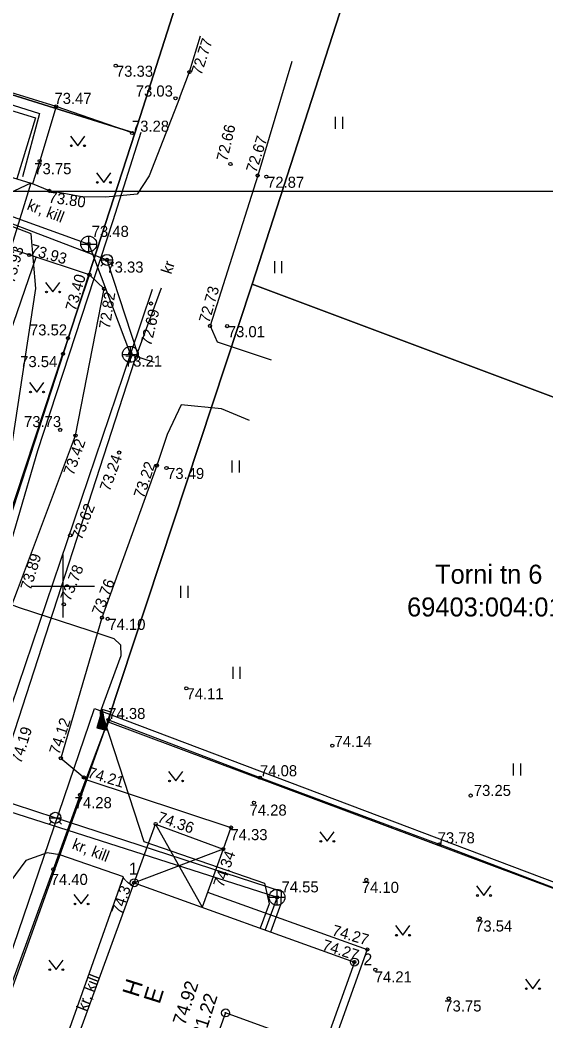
# Model space of a CAD drawing. Extents: x 640554 to 641014, y 6454407 to 6455050.
# Drawn here: x 640897.3 to 640930.5, y 6454822.5 to 6454885.8 of the extents above; entities that cross this region are included whole.
import ezdxf

# ---------------------------------------------------------------- set-up
doc = ezdxf.new("R2010")
doc.units = 0
for name, color, linetype in [('AED', 7, 'Continuous'), ('Default', 7, 'Continuous'), ('ELRAJATISMP', 7, 'Continuous'), ('HALJASTUS', 7, 'Continuous'), ('HOONE', 7, 'Continuous'), ('KKAEV', 7, 'Continuous'), ('KOORDPUNKT', 7, 'Continuous'), ('KORGUS-EH2000', 7, 'Continuous'), ('KTRASS', 7, 'Continuous'), ('MOOTPIIR', 7, 'Continuous'), ('MPKAABEL', 7, 'Continuous'), ('PIIR', 7, 'Continuous'), ('TEE', 7, 'Continuous'), ('VKAEV', 7, 'Continuous'), ('VORK', 7, 'Continuous'), ('VORMISTUS', 7, 'Continuous'), ('VTRASS', 7, 'Continuous')]:
    doc.layers.add(name, color=color, linetype=linetype)

# ---------------------------------------------------------------- blocks, each defined once
blk = doc.blocks.new('VKORIS')
at = {"layer": 'Default'}
for p, q in [((0, 400), (0, -400)), ((-400, 0), (400, 0))]:
    blk.add_line(p, q, dxfattribs=at)
blk = doc.blocks.new('KAKAEV_1')
at = {"layer": 'KKAEV'}
for p, q in [((-50, 0), (50, 0)), ((0, -50), (0, 50))]:
    blk.add_line(p, q, dxfattribs=at)
blk.add_circle((0, 0), 50, dxfattribs=at)
blk = doc.blocks.new('VESIIB_40')
at = {"layer": 'VKAEV'}
for p, q in [((-0.7, 0), (0.7, 0)), ((-0.5, -0.5), (-0.78, -0.78)), ((0.5, -0.5), (0.78, -0.78))]:
    blk.add_line(p, q, dxfattribs=at)
blk.add_circle((0, 0), 0.7, dxfattribs=at)

msp = doc.modelspace()

# ---------------------------------------------------------------- linework, layer by layer
at = {"layer": 'AED'}
for p, q in [((640897.88, 6454870.92), (640896.691, 6454871.289)), ((640900.33, 6454865.66), (640900.01, 6454864.67)), ((640895.13, 6454849.92), (640900.01, 6454864.67)), ((640901.09, 6454836.8), (640899.4, 6454832.09))]:
    msp.add_line(p, q, dxfattribs=at)
for points in [[(640899.58, 6454880.31), (640878.17, 6454886.91), (640866.23, 6454890.56), (640861.07, 6454874.89), (640856.86, 6454861.95), (640870.97, 6454857.63), (640889.67, 6454851.65), (640895.13, 6454849.92)], [(640904.37, 6454878.63), (640899.58, 6454880.31), (640898.54, 6454876.86)], [(640898.54, 6454876.86), (640898.092, 6454875.415), (640897.982, 6454875.449)], [(640900.33, 6454865.66), (640901.68, 6454869.67), (640897.88, 6454870.92)], [(640901.09, 6454836.8), (640902.88, 6454841.54), (640912.43, 6454837.89), (640923.75, 6454833.68), (640935.32, 6454829.28), (640941.87, 6454826.79)], [(640899.4, 6454832.09), (640894.57, 6454818.9), (640897.22, 6454813.17), (640910.49, 6454808.27), (640920.07, 6454804.71), (640932.22, 6454800.11)]]:
    msp.add_lwpolyline(points, dxfattribs=at)
at = {"layer": 'ELRAJATISMP'}
for p, q in [((640902.48, 6454842.193), (640902.156, 6454841.043)), ((640902.487, 6454842.156), (640902.173, 6454841.038)), ((640902.494, 6454842.119), (640902.189, 6454841.034)), ((640902.501, 6454842.082), (640902.205, 6454841.029)), ((640902.508, 6454842.045), (640902.221, 6454841.025)), ((640902.515, 6454842.008), (640902.238, 6454841.02)), ((640902.523, 6454841.971), (640902.254, 6454841.015)), ((640902.53, 6454841.933), (640902.27, 6454841.011)), ((640902.537, 6454841.896), (640902.286, 6454841.006)), ((640902.544, 6454841.859), (640902.302, 6454841.002)), ((640902.551, 6454841.822), (640902.319, 6454840.997)), ((640902.558, 6454841.785), (640902.335, 6454840.993)), ((640902.565, 6454841.748), (640902.351, 6454840.988)), ((640902.572, 6454841.711), (640902.367, 6454840.984)), ((640902.579, 6454841.674), (640902.384, 6454840.979)), ((640902.586, 6454841.637), (640902.4, 6454840.974)), ((640902.593, 6454841.6), (640902.416, 6454840.97)), ((640903.055, 6454842.031), (640902.48, 6454842.193)), ((640902.731, 6454840.881), (640902.48, 6454842.193)), ((640902.731, 6454840.881), (640903.055, 6454842.031)), ((640902.156, 6454841.043), (640902.731, 6454840.881)), ((640902.601, 6454841.563), (640902.432, 6454840.965)), ((640902.608, 6454841.526), (640902.449, 6454840.961)), ((640902.615, 6454841.489), (640902.465, 6454840.956)), ((640902.622, 6454841.452), (640902.481, 6454840.952)), ((640902.629, 6454841.415), (640902.497, 6454840.947)), ((640902.636, 6454841.378), (640902.513, 6454840.942)), ((640902.643, 6454841.341), (640902.53, 6454840.938)), ((640902.65, 6454841.304), (640902.546, 6454840.933)), ((640902.657, 6454841.267), (640902.562, 6454840.929)), ((640902.664, 6454841.23), (640902.578, 6454840.924)), ((640902.671, 6454841.192), (640902.595, 6454840.92)), ((640902.679, 6454841.155), (640902.611, 6454840.915)), ((640902.686, 6454841.118), (640902.627, 6454840.91)), ((640902.693, 6454841.081), (640902.643, 6454840.906)), ((640902.7, 6454841.044), (640902.66, 6454840.901)), ((640902.707, 6454841.007), (640902.676, 6454840.897)), ((640902.714, 6454840.97), (640902.692, 6454840.892)), ((640902.721, 6454840.933), (640902.708, 6454840.888)), ((640902.728, 6454840.896), (640902.724, 6454840.883))]:
    msp.add_line(p, q, dxfattribs=at)
at = {"layer": 'HALJASTUS'}
for p, q in [((640917.188, 6454879.648), (640917.188, 6454878.887)), ((640917.643, 6454879.648), (640917.643, 6454878.887)), ((640900.475, 6454878.427), (640900.938, 6454877.821)), ((640900.938, 6454877.821), (640901.384, 6454878.427)), ((640902.115, 6454876.111), (640902.578, 6454875.504)), ((640902.578, 6454875.504), (640903.024, 6454876.111)), ((640913.356, 6454870.53), (640913.356, 6454869.769)), ((640913.811, 6454870.53), (640913.811, 6454869.769)), ((640898.907, 6454869.186), (640899.371, 6454868.579)), ((640899.371, 6454868.579), (640899.816, 6454869.186)), ((640897.895, 6454862.864), (640898.358, 6454862.257)), ((640898.358, 6454862.257), (640898.804, 6454862.864)), ((640910.673, 6454857.94), (640910.673, 6454857.179)), ((640911.128, 6454857.94), (640911.128, 6454857.179)), ((640907.437, 6454850.015), (640907.437, 6454849.254)), ((640907.892, 6454850.015), (640907.892, 6454849.254)), ((640910.72, 6454844.885), (640910.72, 6454844.124)), ((640911.175, 6454844.885), (640911.175, 6454844.124)), ((640928.429, 6454838.777), (640928.429, 6454838.016)), ((640928.884, 6454838.777), (640928.884, 6454838.016)), ((640906.672, 6454838.287), (640907.136, 6454837.68)), ((640907.136, 6454837.68), (640907.581, 6454838.287)), ((640916.221, 6454834.474), (640916.685, 6454833.868)), ((640916.685, 6454833.868), (640917.13, 6454834.474)), ((640926.108, 6454831.048), (640926.571, 6454830.441)), ((640926.571, 6454830.441), (640927.017, 6454831.048)), ((640900.704, 6454830.514), (640901.167, 6454829.907)), ((640901.167, 6454829.907), (640901.613, 6454830.514)), ((640920.996, 6454828.538), (640921.459, 6454827.932)), ((640921.459, 6454827.932), (640921.905, 6454828.538)), ((640899.112, 6454826.364), (640899.576, 6454825.757)), ((640899.576, 6454825.757), (640900.021, 6454826.364)), ((640929.195, 6454825.16), (640929.658, 6454824.553)), ((640929.658, 6454824.553), (640930.104, 6454825.16))]:
    msp.add_line(p, q, dxfattribs=at)
for points in [[(640857.598, 6454862.23), (640866.741, 6454889.924), (640898.537, 6454879.857), (640897.444, 6454875.847)], [(640857.836, 6454861.651), (640866.949, 6454889.142), (640888.632, 6454882.527), (640898.278, 6454879.584), (640897.1, 6454875.722)]]:
    msp.add_lwpolyline(points, dxfattribs=at)
for centre in [(640900.537, 6454877.821), (640901.366, 6454877.821), (640902.177, 6454875.504), (640903.006, 6454875.504), (640898.97, 6454868.579), (640899.799, 6454868.579), (640897.957, 6454862.257), (640898.786, 6454862.257), (640906.735, 6454837.68), (640907.563, 6454837.68), (640916.284, 6454833.868), (640917.112, 6454833.868), (640926.17, 6454830.441), (640926.999, 6454830.441), (640900.766, 6454829.907), (640901.595, 6454829.907), (640921.058, 6454827.932), (640921.887, 6454827.932), (640899.175, 6454825.757), (640900.004, 6454825.757), (640929.257, 6454824.553), (640930.086, 6454824.553)]:
    msp.add_circle(centre, 0.055, dxfattribs=at)
at = {"layer": 'HOONE'}
for p, q in [((640897.982, 6454875.449), (640892.465, 6454872.896)), ((640905.857, 6454834.959), (640908.794, 6454829.703)), ((640910.118, 6454833.37), (640904.507, 6454831.25))]:
    msp.add_line(p, q, dxfattribs=at)
for points in [[(640892.465, 6454872.896), (640893.677, 6454876.784), (640897.982, 6454875.449), (640896.774, 6454871.554)], [(640904.507, 6454831.25), (640905.857, 6454834.959), (640910.118, 6454833.37), (640908.794, 6454829.703)]]:
    msp.add_lwpolyline(points, dxfattribs=at)
msp.add_lwpolyline([(640904.507, 6454831.25), (640918.402, 6454826.234), (640916.457, 6454820.774), (640910.271, 6454823.025), (640907.199, 6454814.518), (640899.437, 6454817.322)], close=True, dxfattribs=at)
at = {"layer": 'KOORDPUNKT'}
for centre, radius in [((640904.507, 6454831.25), 0.25), ((640904.507, 6454831.25), 0.025), ((640904.507, 6454831.25), 0.0221), ((640904.507, 6454831.25), 0.0191), ((640904.507, 6454831.25), 0.0161), ((640904.507, 6454831.25), 0.0132), ((640904.507, 6454831.25), 0.0102), ((640904.507, 6454831.25), 0.00726), ((640904.507, 6454831.25), 0.0043), ((640918.402, 6454826.234), 0.25), ((640918.402, 6454826.234), 0.025), ((640918.402, 6454826.234), 0.0221), ((640918.402, 6454826.234), 0.0191), ((640918.402, 6454826.234), 0.0161), ((640918.402, 6454826.234), 0.0132), ((640918.402, 6454826.234), 0.0102), ((640918.402, 6454826.234), 0.00726), ((640918.402, 6454826.234), 0.0043), ((640910.271, 6454823.025), 0.25), ((640910.271, 6454823.025), 0.025), ((640910.271, 6454823.025), 0.0221), ((640910.271, 6454823.025), 0.0191), ((640910.271, 6454823.025), 0.0161), ((640910.271, 6454823.025), 0.0132), ((640910.271, 6454823.025), 0.0102), ((640910.271, 6454823.025), 0.00726), ((640910.271, 6454823.025), 0.0043)]:
    msp.add_circle(centre, radius, dxfattribs=at)
at = {"layer": 'KORGUS-EH2000'}
for centre in [(640903.34, 6454882.878), (640907.99, 6454882.483), (640907.113, 6454880.82), (640899.58, 6454880.31), (640904.37, 6454878.63), (640898.54, 6454876.86), (640910.579, 6454876.664), (640912.299, 6454875.937), (640912.849, 6454875.863), (640899.152, 6454874.968), (640901.634, 6454871.608), (640897.88, 6454870.92), (640897.88, 6454870.92), (640902.786, 6454870.607), (640901.68, 6454869.67), (640902.605, 6454868.782), (640905.565, 6454867.849), (640909.292, 6454866.437), (640910.37, 6454866.422), (640900.33, 6454865.66), (640900.01, 6454864.67), (640904.26, 6454864.7), (640899.83, 6454859.864), (640900.8, 6454859.504), (640903.556, 6454858.431), (640905.934, 6454857.611), (640906.538, 6454857.461), (640900.461, 6454853.2), (640900.058, 6454848.839), (640902.47, 6454847.998), (640902.831, 6454847.926), (640907.791, 6454843.539), (640902.88, 6454841.54), (640917.008, 6454839.914), (640899.871, 6454839.112), (640901.33, 6454837.897), (640912.43, 6454837.89), (640901.09, 6454836.8), (640925.738, 6454836.759), (640912.065, 6454836.312), (640905.857, 6454834.959), (640910.614, 6454834.743), (640910.118, 6454833.37), (640923.75, 6454833.68), (640899.4, 6454832.09), (640919.151, 6454831.429), (640904.507, 6454831.25), (640913.518, 6454830.332), (640926.304, 6454828.988), (640919.217, 6454827.034), (640918.402, 6454826.234), (640919.722, 6454825.757), (640924.359, 6454823.936)]:
    msp.add_circle(centre, 0.1, dxfattribs=at)
at = {"layer": 'KTRASS'}
for p, q in [((640888.443, 6454876.354), (640901.634, 6454871.608)), ((640901.634, 6454871.608), (640904.261, 6454864.635)), ((640904.261, 6454864.635), (640905.655, 6454868.755)), ((640894.693, 6454836.362), (640904.261, 6454864.635)), ((640904.261, 6454864.635), (640905.774, 6454864.146)), ((640896.049, 6454835.935), (640913.474, 6454830.362)), ((640913.518, 6454830.332), (640912.772, 6454828.266))]:
    msp.add_line(p, q, dxfattribs=at)
at = {"layer": 'MOOTPIIR'}
msp.add_lwpolyline([(640901.996, 6454842.25), (640942.544, 6454826.934), (640932.057, 6454799.169), (640892.396, 6454814.15)], close=True, dxfattribs=at)
at = {"layer": 'MPKAABEL'}
for points in [[(640904.922, 6454878.664), (640903.15, 6454873.079), (640898.409, 6454858.544), (640895.894, 6454850.037), (640895.81, 6454849.723), (640895.636, 6454849.595), (640895.325, 6454849.439)], [(640895.325, 6454849.439), (640898.288, 6454868.796), (640898.01, 6454872.256), (640889.001, 6454875.68), (640888.604, 6454875.464), (640888.216, 6454874.22)], [(640895.325, 6454849.439), (640895.703, 6454849.215), (640895.939, 6454849.124), (640897.24, 6454848.64), (640901.643, 6454847.201), (640903.218, 6454846.692), (640903.641, 6454846.286), (640903.661, 6454845.588), (640902.362, 6454842.034), (640902.382, 6454841.687), (640902.606, 6454841.537)], [(640902.606, 6454841.537), (640905.105, 6454833.86), (640912.737, 6454831.225), (640913.02, 6454829.916), (640912.465, 6454828.377)]]:
    msp.add_lwpolyline(points, dxfattribs=at)
at = {"layer": 'PIIR'}
for points in [[(640865.02, 6454765.2), (640875.14, 6454793.48), (640885.26, 6454821.73), (640895.26, 6454850.07), (640904.55, 6454878.61), (640913.7, 6454907.27), (640923.52, 6454936.86)], [(640865.02, 6454765.2), (640875.14, 6454793.48), (640885.26, 6454821.73), (640895.26, 6454850.07), (640904.55, 6454878.61), (640913.7, 6454907.27), (640923.52, 6454936.86)], [(640929.9, 6454924.45), (640920.55, 6454895.76), (640911.95, 6454869.07), (640902.82, 6454841.42), (640894.7, 6454818.77), (640897.3, 6454813.22), (640932.2, 6454800.15), (640960.44, 6454789.58), (640966.88, 6454793.12), (640958.12, 6454773.8), (640955.35, 6454779.35), (640897.05, 6454801.21), (640894.54, 6454802.15), (640888.13, 6454800.39), (640886.03, 6454794.5), (640863.87, 6454732.52)], [(640929.9, 6454924.45), (640920.55, 6454895.76), (640911.95, 6454869.07), (640902.82, 6454841.42), (640894.7, 6454818.77), (640897.3, 6454813.22), (640932.2, 6454800.15), (640960.44, 6454789.58), (640966.88, 6454793.12), (640958.12, 6454773.8), (640955.35, 6454779.35), (640897.05, 6454801.21), (640894.54, 6454802.15), (640888.13, 6454800.39), (640886.03, 6454794.5), (640863.87, 6454732.52)]]:
    msp.add_lwpolyline(points, dxfattribs=at)
for points in [[(640913.7, 6454907.27), (640904.55, 6454878.61), (640866.24, 6454890.62), (640875.6, 6454919.26)], [(640911.95, 6454869.07), (640920.55, 6454895.76), (640962.18, 6454880.16), (640955.53, 6454862.44), (640952.23, 6454853.96)], [(640911.95, 6454869.07), (640920.55, 6454895.76), (640962.18, 6454880.16), (640955.53, 6454862.44), (640952.23, 6454853.96)], [(640904.55, 6454878.61), (640895.26, 6454850.07), (640856.91, 6454862.08), (640863.83, 6454883.21), (640866.24, 6454890.62)], [(640902.82, 6454841.42), (640911.95, 6454869.07), (640952.23, 6454853.96), (640944.4, 6454832.73), (640942.16, 6454826.69)], [(640902.82, 6454841.42), (640911.95, 6454869.07), (640952.23, 6454853.96), (640944.4, 6454832.73), (640942.16, 6454826.69)]]:
    msp.add_lwpolyline(points, close=True, dxfattribs=at)
at = {"layer": 'TEE'}
for points in [[(640907.363, 6454880.82), (640907.99, 6454882.483), (640908.698, 6454884.768)], [(640914.452, 6454883.139), (640912.299, 6454875.937), (640909.292, 6454866.437), (640909.751, 6454865.424), (640913.143, 6454864.283)], [(640907.363, 6454880.82), (640905.459, 6454875.926), (640904.699, 6454874.754), (640902.72, 6454874.564), (640901.2, 6454874.595), (640899.152, 6454874.968), (640898.092, 6454875.415)], [(640883.932, 6454863.006), (640883.245, 6454860.553), (640883.426, 6454859.34), (640884.041, 6454858.545), (640892.062, 6454856.174), (640893.116, 6454856.452), (640893.971, 6454857.418), (640896.431, 6454865.266), (640898.323, 6454870.774)], [(640896.097, 6454847.028), (640897.146, 6454849.741), (640900.8, 6454859.504), (640902.605, 6454868.782), (640901.68, 6454869.67)], [(640911.79, 6454860.459), (640910.011, 6454861.187), (640907.476, 6454861.439), (640906.583, 6454859.583), (640905.934, 6454857.611), (640902.47, 6454847.998), (640899.871, 6454839.112), (640901.505, 6454837.751)], [(640901.505, 6454837.751), (640910.614, 6454834.743), (640910.118, 6454833.37)], [(640899.807, 6454833.017), (640899.014, 6454833.147), (640897.668, 6454832.66), (640896.645, 6454831.295), (640895.518, 6454827.702), (640892.81, 6454820.578), (640892.523, 6454818.393), (640892.977, 6454815.494), (640894.676, 6454812.692), (640895.875, 6454811.255), (640897.847, 6454810.353), (640908.805, 6454806.136), (640916.779, 6454802.918), (640926.699, 6454799.093), (640934.538, 6454795.798)], [(640909.137, 6454830.652), (640919.217, 6454827.034), (640916.745, 6454820.148), (640913.967, 6454821.105), (640912.495, 6454816.834), (640909.344, 6454817.92), (640907.79, 6454813.785), (640898.66, 6454817.022), (640901.579, 6454825.253), (640903.835, 6454831.615), (640899.807, 6454833.017)]]:
    msp.add_lwpolyline(points, dxfattribs=at)
at = {"layer": 'VORMISTUS'}
msp.add_lwpolyline([(640957.717, 6454874.953), (640957.717, 6454734.143), (640856.937, 6454734.143), (640856.937, 6454874.953)], close=True, dxfattribs=at)
at = {"layer": 'VTRASS'}
for points in [[(640887.974, 6454874.27), (640888.443, 6454875.854), (640888.862, 6454875.925), (640902.786, 6454870.607)], [(640902.786, 6454870.607), (640904.707, 6454864.696)], [(640888.397, 6454814.475), (640904.55, 6454864.268), (640906.231, 6454868.85)], [(640899.526, 6454835.349), (640895.643, 6454836.609)], [(640913.121, 6454828.143), (640913.785, 6454829.94), (640913.8, 6454830.695), (640899.526, 6454835.349)]]:
    msp.add_lwpolyline(points, dxfattribs=at)

# ---------------------------------------------------------------- block references
at = {"layer": 'KKAEV', "xscale": 0.01, "yscale": 0.01}
for p in [(640901.634, 6454871.608), (640904.261, 6454864.635), (640913.518, 6454830.332)]:
    msp.add_blockref('KAKAEV_1', p, dxfattribs=at)
at = {"layer": 'VKAEV', "xscale": 0.5, "yscale": 0.5}
for p in [(640902.786, 6454870.607), (640899.526, 6454835.349)]:
    msp.add_blockref('VESIIB_40', p, dxfattribs=at)
at = {"layer": 'VORK', "xscale": 0.005, "yscale": 0.005}
msp.add_blockref('VKORIS', (640900, 6454850), dxfattribs=at)

# ---------------------------------------------------------------- texts
at = {"layer": 'HOONE'}
for s, height, rotation, p in [('H', 1.08, 72.59507, (640904.764, 6454823.956)), ('E', 1.08, 72.59507, (640906.104, 6454823.536)), ('0.00 = 74.92', 0.84375, 72.2976, (640906.655, 6454818.87)), ('hari = 81.22', 0.84375, 72.2976, (640907.957, 6454818.386))]:
    msp.add_text(s, height=height, rotation=rotation, dxfattribs=at).set_placement(p)
at = {"layer": 'KOORDPUNKT'}
for s, p in [('1', (640904.173, 6454831.769)), ('2', (640918.973, 6454826.027))]:
    msp.add_text(s, height=0.75, dxfattribs=at).set_placement(p)
at = {"layer": 'KORGUS-EH2000'}
for s, rotation, p in [('72.77', 71.8849, (640908.739, 6454882.233)), ('72.66', 76.6076, (640910.363, 6454876.789)), ('72.67', 72.08296, (640912.205, 6454876.069)), ('73.80', 351.78197, (640899.068, 6454874.238)), ('73.93', 74.99094, (640896.933, 6454869.094)), (' 73.93', 344.27174, (640897.631, 6454871.025)), (' 73.40', 74.20119, (640900.748, 6454867.079)), ('72.73', 74.2111, (640909.241, 6454866.575)), ('72.82', 81.17373, (640902.961, 6454866.209)), ('72.69', 76.66909, (640905.567, 6454865.123)), ('73.42', 70.60267, (640900.673, 6454856.94)), ('73.24', 70.1135, (640902.954, 6454855.934)), ('73.22', 71.38552, (640905.108, 6454855.497)), ('73.62', 68.4997, (640901.184, 6454852.857)), ('73.89', 73.05847, (640897.971, 6454849.681)), ('73.78', 68.2114, (640900.459, 6454848.987)), ('73.76', 68.84078, (640902.454, 6454848.094)), ('74.12', 71.70123, (640899.774, 6454839.299)), ('74.19', 72.5872, (640897.37, 6454838.734)), ('74.21', 343.32892, (640901.507, 6454837.917)), ('74.36', 341.13032, (640905.913, 6454835.102)), ('74.34', 70.45587, (640910.125, 6454830.904)), ('74.37', 71.29955, (640903.712, 6454829.194)), (' 74.27', 343.82103, (640916.687, 6454828.009)), ('74.27', 342.39004, (640916.318, 6454827.02))]:
    msp.add_text(s, height=0.7, rotation=rotation, dxfattribs=at).set_placement(p)
for s, p in [('73.33', (640903.351, 6454882.178)), ('73.03', (640904.604, 6454880.929)), (' 73.47', (640899.211, 6454880.464)), (' 73.28', (640904.103, 6454878.705)), (' 73.75', (640897.938, 6454876.02)), ('72.87', (640912.891, 6454875.163)), ('73.48', (640901.823, 6454872.059)), ('73.33', (640902.749, 6454869.803)), (' 73.52', (640897.666, 6454865.834)), ('73.01', (640910.412, 6454865.722)), (' 73.54', (640897.047, 6454863.83)), (' 73.21', (640903.658, 6454863.86)), ('73.73', (640897.55, 6454860.04)), ('73.49', (640906.58, 6454856.761)), ('74.10', (640902.873, 6454847.226)), ('74.11', (640907.802, 6454842.839)), (' 74.38', (640902.608, 6454841.593)), ('74.14', (640917.148, 6454839.829)), (' 74.08', (640912.184, 6454837.978)), ('73.25', (640925.942, 6454836.733)), (' 74.28', (640900.488, 6454835.96)), (' 74.28', (640911.525, 6454835.49)), ('74.33', (640910.577, 6454833.939)), (' 73.78', (640923.4, 6454833.742)), (' 74.40', (640898.972, 6454831.112)), ('74.55', (640913.805, 6454830.639)), (' 74.10', (640918.611, 6454830.607)), (' 73.54', (640925.764, 6454828.165)), ('74.21', (640919.685, 6454824.953)), (' 73.75', (640923.819, 6454823.113))]:
    msp.add_text(s, height=0.7, dxfattribs=at).set_placement(p)
at = {"layer": 'PIIR'}
for s, p in [('Torni tn 6', (640923.492, 6454850.147)), ('Torni tn 6', (640923.492, 6454850.147)), ('69403:004:0137', (640921.728, 6454848.075)), ('69403:004:0137', (640921.728, 6454848.075))]:
    msp.add_text(s, height=1.2, dxfattribs=at).set_placement(p)
at = {"layer": 'TEE'}
for s, rotation, p in [('kr, kill', 338.74725, (640897.682, 6454873.809)), ('kr', 71.79931, (640906.841, 6454869.66)), ('kr, kill', 338.74725, (640900.529, 6454833.42)), ('kr, kill', 68.74725, (640901.484, 6454823.076))]:
    msp.add_text(s, height=0.7, rotation=rotation, dxfattribs=at).set_placement(p)

doc.saveas('drawing.dxf')
